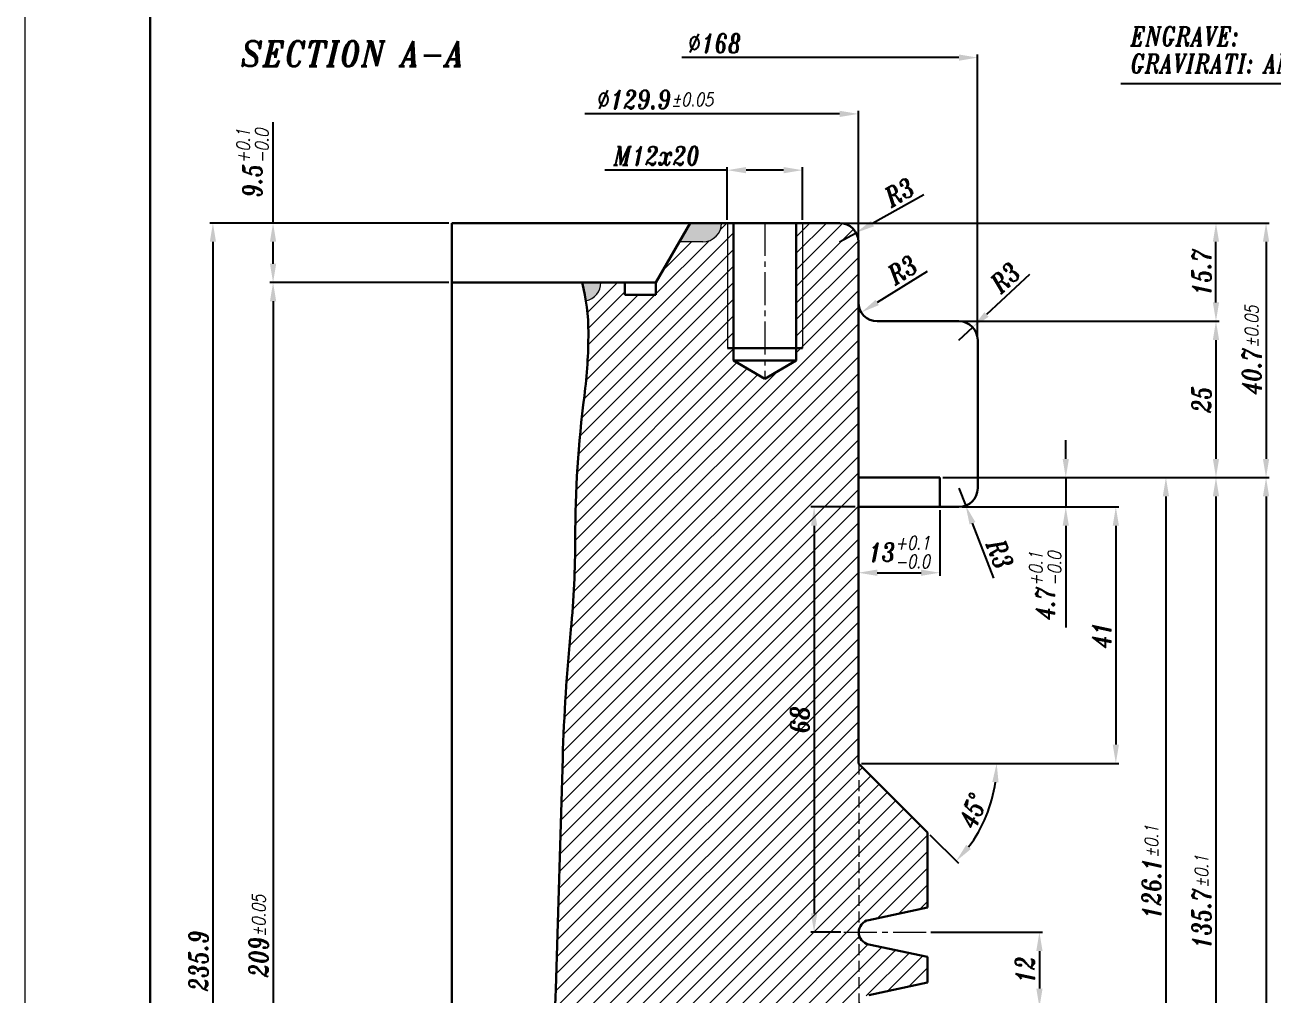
# Model space of a CAD drawing. Extents: x 459 to 1019, y 12 to 613.
# Drawn here: x 459.4 to 658.8, y 230.7 to 385.8 of the extents above; entities that cross this region are included whole.
import ezdxf
from ezdxf import colors
from ezdxf.entities.mleader import LeaderData, LeaderLine
from ezdxf.math import Vec2, Vec3

# ---------------------------------------------------------------- set-up
doc = ezdxf.new("R2010")
doc.units = 0
doc.header["$LTSCALE"] = 7
doc.header["$MEASUREMENT"] = 0
doc.linetypes.add('CENTER2', pattern=[1.125, 0.75, -0.125, 0.125, -0.125])
doc.linetypes.add('HIDDEN', pattern=[0.375, 0.25, -0.125])
doc.layers.get('0').update_dxf_attribs({"linetype": 'CONTINUOUS', "lineweight": 15})
for name, color, linetype, lineweight in [('1', 1, 'CENTER2', 15), ('2', 2, 'HIDDEN', 15), ('3', 3, 'CONTINUOUS', 30), ('8', 252, 'CONTINUOUS', 15), ('ENGLISH', 252, 'CONTINUOUS', 18)]:
    doc.layers.add(name, color=color, linetype=linetype, lineweight=lineweight)
doc.styles.add('ITALICT', font='ITALICT.shx', dxfattribs={"width": 0.8, "height": 3})
doc.styles.get("Standard").update_dxf_attribs({"font": 'isocp.shx', "height": 3})
doc.dimstyles.get("Standard").update_dxf_attribs({"dimtxt": 3, "dimasz": 3, "dimexe": 0.5, "dimexo": 0.5, "dimgap": 0.8, "dimtad": 1, "dimdsep": 46, "dimtxsty": 'ITALICT', "dimcen": 0.09, "dimazin": 2, "dimtfac": 1, "dimtmove": 0, "dimatfit": 3, "dimfxl": 1, "dimtolj": 1, "dimtzin": 0, "dimarcsym": 0})

# ---------------------------------------------------------------- blocks, each defined once
blk = doc.blocks.new('*D17')
at = {"color": 0, "lineweight": -2, "transparency": 16777216}
for p, q in [((605.58, 308.22), (605.58, 297.71)), ((595.58, 298.21), (602.58, 298.21))]:
    blk.add_line(p, q, dxfattribs=at)
at = {"color": 0, "transparency": 16777216}
for points in [[(595.58, 298.71), (595.58, 297.71), (592.58, 298.21)], [(602.58, 298.71), (602.58, 297.71), (605.58, 298.21)]]:
    blk.add_solid(points, dxfattribs=at)
at = {"color": 0, "transparency": 16777216, "insert": (599.08, 301.5), "char_height": 3, "attachment_point": 5, "style": 'ITALICT'}
blk.add_mtext('\\A1;13{}{\\H0.71x;\\C3;\\S+0.1^ -0.0;}', dxfattribs=at)
blk = doc.blocks.new('*D18')
at = {"color": 0, "lineweight": -2, "transparency": 16777216}
for p, q in [((625.71, 316.42), (625.71, 319.42)), ((606.08, 313.42), (626.21, 313.42)), ((625.71, 313.42), (625.71, 308.72)), ((609.13, 308.72), (626.21, 308.72)), ((625.71, 305.72), (625.71, 289.45))]:
    blk.add_line(p, q, dxfattribs=at)
at = {"color": 0, "transparency": 16777216}
for points in [[(625.21, 316.42), (626.21, 316.42), (625.71, 313.42)], [(625.21, 305.72), (626.21, 305.72), (625.71, 308.72)]]:
    blk.add_solid(points, dxfattribs=at)
at = {"color": 0, "transparency": 16777216, "insert": (622.43, 296.09), "char_height": 3, "attachment_point": 5, "rotation": 90, "style": 'ITALICT'}
blk.add_mtext('\\A1;4.7{}{\\H0.71x;\\C3;\\S+0.1^ -0.0;}', dxfattribs=at)
blk = doc.blocks.new('*D19')
at = {"color": 0, "lineweight": -2, "transparency": 16777216}
for p, q in [((590.08, 354.12), (658.21, 354.12)), ((657.71, 351.12), (657.71, 316.42)), ((606.08, 313.42), (658.21, 313.42))]:
    blk.add_line(p, q, dxfattribs=at)
at = {"color": 0, "transparency": 16777216}
for points in [[(657.21, 351.12), (658.21, 351.12), (657.71, 354.12)], [(657.21, 316.42), (658.21, 316.42), (657.71, 313.42)]]:
    blk.add_solid(points, dxfattribs=at)
at = {"color": 0, "transparency": 16777216, "insert": (655.41, 333.77), "char_height": 3, "attachment_point": 5, "rotation": 90, "style": 'ITALICT'}
blk.add_mtext('\\A1;40.7{}{\\H0.71x;\\C3;%%p0.05}', dxfattribs=at)
blk = doc.blocks.new('*D20')
at = {"color": 0, "lineweight": -2, "transparency": 16777216}
for p, q in [((609.13, 308.72), (634.21, 308.72)), ((633.71, 305.72), (633.71, 270.72)), ((593.08, 267.72), (634.21, 267.72))]:
    blk.add_line(p, q, dxfattribs=at)
at = {"color": 0, "transparency": 16777216}
for points in [[(633.21, 305.72), (634.21, 305.72), (633.71, 308.72)], [(633.21, 270.72), (634.21, 270.72), (633.71, 267.72)]]:
    blk.add_solid(points, dxfattribs=at)
at = {"color": 0, "transparency": 16777216, "insert": (631.41, 288.22), "char_height": 3, "attachment_point": 5, "rotation": 90, "style": 'ITALICT'}
blk.add_mtext('\\A1;41', dxfattribs=at)
blk = doc.blocks.new('*D21')
at = {"color": 0, "lineweight": -2, "transparency": 16777216}
for p, q in [((603.7, 267.72), (615.17, 267.72)), ((603.99, 256.32), (608.56, 251.75))]:
    blk.add_line(p, q, dxfattribs=at)
blk.add_arc((592.58, 267.72), 22.09, 322.7882, 352.2118, dxfattribs=at)
at = {"color": 0, "transparency": 16777216}
for points in [[(613.97, 264.76), (614.97, 264.69), (614.67, 267.72)], [(610.55, 254.03), (609.8, 254.69), (608.2, 252.1)]]:
    blk.add_solid(points, dxfattribs=at)
at = {"color": 0, "transparency": 16777216, "insert": (610.87, 260.15), "char_height": 3, "attachment_point": 5, "rotation": 67.5, "style": 'ITALICT'}
blk.add_mtext('\\A1;45°', dxfattribs=at)
blk = doc.blocks.new('*D22')
at = {"color": 0, "lineweight": -2, "transparency": 16777216}
for p, q in [((606.08, 313.42), (642.21, 313.42)), ((641.71, 310.42), (641.71, 190.32)), ((604.13, 187.32), (642.21, 187.32))]:
    blk.add_line(p, q, dxfattribs=at)
at = {"color": 0, "transparency": 16777216}
for points in [[(641.21, 310.42), (642.21, 310.42), (641.71, 313.42)], [(641.21, 190.32), (642.21, 190.32), (641.71, 187.32)]]:
    blk.add_solid(points, dxfattribs=at)
at = {"color": 0, "transparency": 16777216, "insert": (639.41, 250.37), "char_height": 3, "attachment_point": 5, "rotation": 90, "style": 'ITALICT'}
blk.add_mtext('\\A1;126.1{}{\\H0.71x;\\C3;%%p0.1}', dxfattribs=at)
blk = doc.blocks.new('*D23')
at = {"color": 0, "lineweight": -2, "transparency": 16777216}
for p, q in [((606.08, 313.42), (650.21, 313.42)), ((649.71, 310.42), (649.71, 180.72)), ((613.28, 177.72), (650.21, 177.72))]:
    blk.add_line(p, q, dxfattribs=at)
at = {"color": 0, "transparency": 16777216}
for points in [[(649.21, 310.42), (650.21, 310.42), (649.71, 313.42)], [(649.21, 180.72), (650.21, 180.72), (649.71, 177.72)]]:
    blk.add_solid(points, dxfattribs=at)
at = {"color": 0, "transparency": 16777216, "insert": (647.41, 245.57), "char_height": 3, "attachment_point": 5, "rotation": 90, "style": 'ITALICT'}
blk.add_mtext('\\A1;135.7{}{\\H0.71x;\\C3;%%p0.1}', dxfattribs=at)
blk = doc.blocks.new('*D76')
at = {"color": 0, "lineweight": -2, "transparency": 16777216}
for p, q in [((592.08, 308.72), (585, 308.72)), ((585.5, 305.72), (585.5, 243.72)), ((589.76, 240.72), (585, 240.72))]:
    blk.add_line(p, q, dxfattribs=at)
at = {"color": 0, "transparency": 16777216}
for points in [[(585, 305.72), (586, 305.72), (585.5, 308.72)], [(585, 243.72), (586, 243.72), (585.5, 240.72)]]:
    blk.add_solid(points, dxfattribs=at)
at = {"color": 0, "transparency": 16777216, "insert": (583.2, 274.72), "char_height": 3, "attachment_point": 5, "rotation": 90, "style": 'ITALICT'}
blk.add_mtext('\\A1;68', dxfattribs=at)
blk = doc.blocks.new('*D29')
at = {"color": 0, "lineweight": -2, "transparency": 16777216}
for p, q in [((527.13, 344.62), (498.55, 344.62)), ((499.05, 341.62), (499.05, 138.62)), ((527.13, 135.62), (498.55, 135.62))]:
    blk.add_line(p, q, dxfattribs=at)
at = {"color": 0, "transparency": 16777216}
for points in [[(498.55, 341.62), (499.55, 341.62), (499.05, 344.62)], [(498.55, 138.62), (499.55, 138.62), (499.05, 135.62)]]:
    blk.add_solid(points, dxfattribs=at)
at = {"color": 0, "transparency": 16777216, "insert": (496.75, 240.12), "char_height": 3, "attachment_point": 5, "rotation": 90, "style": 'ITALICT'}
blk.add_mtext('\\A1;209{}{\\H0.71x;\\C3;%%p0.05}', dxfattribs=at)
blk = doc.blocks.new('*D38')
at = {"color": 0, "lineweight": -2, "transparency": 16777216}
for p, q in [((527.13, 354.12), (488.94, 354.12)), ((489.44, 351.12), (489.44, 121.22)), ((527.13, 118.22), (488.94, 118.22))]:
    blk.add_line(p, q, dxfattribs=at)
at = {"color": 0, "transparency": 16777216}
for points in [[(488.94, 351.12), (489.94, 351.12), (489.44, 354.12)], [(488.94, 121.22), (489.94, 121.22), (489.44, 118.22)]]:
    blk.add_solid(points, dxfattribs=at)
at = {"color": 0, "transparency": 16777216, "insert": (487.14, 236.17), "char_height": 3, "attachment_point": 5, "rotation": 90, "style": 'ITALICT'}
blk.add_mtext('\\A1;235.9', dxfattribs=at)
blk = doc.blocks.new('*D42')
at = {"color": 0, "lineweight": -2, "transparency": 16777216}
for p, q in [((589.58, 371.58), (548.84, 371.58)), ((592.58, 351.62), (592.58, 372.08))]:
    blk.add_line(p, q, dxfattribs=at)
at = {"color": 0, "transparency": 16777216}
blk.add_solid([(589.58, 372.08), (589.58, 371.08), (592.58, 371.58)], dxfattribs=at)
at = {"color": 0, "transparency": 16777216, "insert": (560.11, 373.88), "char_height": 3, "attachment_point": 5, "style": 'ITALICT'}
blk.add_mtext('\\A1;%%c129.9{}{\\H0.71x;\\C3;%%p0.05}', dxfattribs=at)
blk = doc.blocks.new('*D43')
at = {"color": 0, "lineweight": -2, "transparency": 16777216}
for p, q in [((611.63, 335.92), (611.63, 381.08)), ((608.63, 380.58), (564.38, 380.58))]:
    blk.add_line(p, q, dxfattribs=at)
at = {"color": 0, "transparency": 16777216}
blk.add_solid([(608.63, 381.08), (608.63, 380.08), (611.63, 380.58)], dxfattribs=at)
at = {"color": 0, "transparency": 16777216, "insert": (569.63, 382.88), "char_height": 3, "attachment_point": 5, "style": 'ITALICT'}
blk.add_mtext('\\A1;%%c168', dxfattribs=at)
blk = doc.blocks.new('*D52')
at = {"color": 0, "lineweight": -2, "transparency": 16777216}
for p, q in [((499.05, 354.12), (499.05, 370.28)), ((527.13, 354.12), (498.55, 354.12)), ((499.05, 347.62), (499.05, 351.12)), ((527.13, 344.62), (498.55, 344.62))]:
    blk.add_line(p, q, dxfattribs=at)
at = {"color": 0, "transparency": 16777216}
for points in [[(498.55, 351.12), (499.55, 351.12), (499.05, 354.12)], [(498.55, 347.62), (499.55, 347.62), (499.05, 344.62)]]:
    blk.add_solid(points, dxfattribs=at)
at = {"color": 0, "transparency": 16777216, "insert": (495.76, 363.7), "char_height": 3, "attachment_point": 5, "rotation": 90, "style": 'ITALICT'}
blk.add_mtext('\\A1;9.5{}{\\H0.71x;\\C3;\\S+0.1^ -0.0;}', dxfattribs=at)
blk = doc.blocks.new('*D53')
at = {"color": 0, "lineweight": -2, "transparency": 16777216}
for p, q in [((608.63, 311.72), (609.72, 308.92)), ((614.19, 297.36), (610.8, 306.13))]:
    blk.add_line(p, q, dxfattribs=at)
at = {"color": 0, "transparency": 16777216}
blk.add_solid([(611.27, 306.31), (610.33, 305.94), (609.72, 308.92)], dxfattribs=at)
at = {"color": 0, "transparency": 16777216, "insert": (615.18, 301.17), "char_height": 3, "attachment_point": 5, "rotation": 291.1521, "style": 'ITALICT'}
blk.add_mtext('\\A1;R3', dxfattribs=at)
blk = doc.blocks.new('*D54')
at = {"color": 0, "lineweight": -2, "transparency": 16777216}
for p, q in [((606.08, 313.42), (658.21, 313.42)), ((657.71, 310.42), (657.71, 121.22)), ((596.28, 118.22), (658.21, 118.22))]:
    blk.add_line(p, q, dxfattribs=at)
at = {"color": 0, "transparency": 16777216}
for points in [[(657.21, 310.42), (658.21, 310.42), (657.71, 313.42)], [(657.21, 121.22), (658.21, 121.22), (657.71, 118.22)]]:
    blk.add_solid(points, dxfattribs=at)
at = {"color": 0, "transparency": 16777216, "insert": (655.41, 215.82), "char_height": 3, "attachment_point": 5, "rotation": 90, "style": 'ITALICT'}
blk.add_mtext('\\A1;195.2', dxfattribs=at)
blk = doc.blocks.new('*D55')
at = {"color": 0, "lineweight": -2, "transparency": 16777216}
for p, q in [((604.13, 240.72), (622, 240.72)), ((621.5, 237.72), (621.5, 231.72)), ((604.13, 228.72), (622, 228.72))]:
    blk.add_line(p, q, dxfattribs=at)
at = {"color": 0, "transparency": 16777216}
for points in [[(621, 237.72), (622, 237.72), (621.5, 240.72)], [(621, 231.72), (622, 231.72), (621.5, 228.72)]]:
    blk.add_solid(points, dxfattribs=at)
at = {"color": 0, "transparency": 16777216, "insert": (619.2, 234.72), "char_height": 3, "attachment_point": 5, "rotation": 90, "style": 'ITALICT'}
blk.add_mtext('\\A1;12', dxfattribs=at)
blk = doc.blocks.new('*D69')
at = {"color": 0, "lineweight": -2, "transparency": 16777216}
for p, q in [((571.63, 354.62), (571.63, 363.08)), ((583.63, 354.62), (583.63, 363.08)), ((571.63, 362.58), (552.06, 362.58)), ((580.63, 362.58), (574.63, 362.58))]:
    blk.add_line(p, q, dxfattribs=at)
at = {"color": 0, "transparency": 16777216}
for points in [[(574.63, 363.08), (574.63, 362.08), (571.63, 362.58)], [(580.63, 363.08), (580.63, 362.08), (583.63, 362.58)]]:
    blk.add_solid(points, dxfattribs=at)
at = {"color": 0, "transparency": 16777216, "insert": (560.35, 364.88), "char_height": 3, "attachment_point": 5, "style": 'ITALICT'}
blk.add_mtext('\\A1;M12x20', dxfattribs=at)
blk = doc.blocks.new('*D87')
at = {"color": 0, "lineweight": -2, "transparency": 16777216}
for p, q in [((619.94, 345.88), (613.04, 339.5)), ((608.63, 335.42), (610.84, 337.46))]:
    blk.add_line(p, q, dxfattribs=at)
at = {"color": 0, "transparency": 16777216}
blk.add_solid([(612.7, 339.86), (613.38, 339.13), (610.84, 337.46)], dxfattribs=at)
at = {"color": 0, "transparency": 16777216, "insert": (616.03, 345.4), "char_height": 3, "attachment_point": 5, "rotation": 42.786, "style": 'ITALICT'}
blk.add_mtext('\\A1;R3', dxfattribs=at)
blk = doc.blocks.new('*D99')
at = {"color": 0, "linetype": 'ByBlock', "lineweight": -2, "transparency": 16777216}
blk.add_line((603.56, 346.4), (595.58, 341.42), dxfattribs=at)
at = {"color": 0, "transparency": 16777216}
blk.add_solid([(595.32, 341.85), (595.85, 341), (593.04, 339.83)], dxfattribs=at)
at = {"color": 0, "transparency": 16777216, "insert": (599.62, 346.66), "char_height": 3, "attachment_point": 5, "rotation": 31.9984, "style": 'ITALICT'}
blk.add_mtext('\\A1;R3', dxfattribs=at)
blk = doc.blocks.new('*D100')
at = {"color": 0, "linetype": 'ByBlock', "lineweight": -2, "transparency": 16777216}
for p, q in [((603.04, 358.61), (594.83, 354.04)), ((589.58, 351.12), (592.21, 352.58))]:
    blk.add_line(p, q, dxfattribs=at)
at = {"color": 0, "transparency": 16777216}
blk.add_solid([(594.58, 354.48), (595.07, 353.6), (592.21, 352.58)], dxfattribs=at)
at = {"color": 0, "transparency": 16777216, "insert": (599.12, 359.07), "char_height": 3, "attachment_point": 5, "rotation": 29.1106, "style": 'ITALICT'}
blk.add_mtext('\\A1;R3', dxfattribs=at)
blk = doc.blocks.new('*D101')
at = {"color": 0, "linetype": 'ByBlock', "lineweight": -2, "transparency": 16777216}
for p, q in [((609.13, 338.42), (650.21, 338.42)), ((649.71, 335.42), (649.71, 316.42)), ((606.08, 313.42), (650.21, 313.42))]:
    blk.add_line(p, q, dxfattribs=at)
at = {"color": 0, "transparency": 16777216}
for points in [[(649.21, 335.42), (650.21, 335.42), (649.71, 338.42)], [(649.21, 316.42), (650.21, 316.42), (649.71, 313.42)]]:
    blk.add_solid(points, dxfattribs=at)
at = {"color": 0, "transparency": 16777216, "insert": (647.41, 325.92), "char_height": 3, "attachment_point": 5, "rotation": 90, "style": 'ITALICT'}
blk.add_mtext('\\A1;25', dxfattribs=at)
blk = doc.blocks.new('*D102')
at = {"color": 0, "linetype": 'ByBlock', "lineweight": -2, "transparency": 16777216}
for p, q in [((590.08, 354.12), (650.21, 354.12)), ((649.71, 341.42), (649.71, 351.12)), ((609.13, 338.42), (650.21, 338.42))]:
    blk.add_line(p, q, dxfattribs=at)
at = {"color": 0, "transparency": 16777216}
for points in [[(649.21, 351.12), (650.21, 351.12), (649.71, 354.12)], [(649.21, 341.42), (650.21, 341.42), (649.71, 338.42)]]:
    blk.add_solid(points, dxfattribs=at)
at = {"color": 0, "transparency": 16777216, "insert": (647.41, 346.27), "char_height": 3, "attachment_point": 5, "rotation": 90, "style": 'ITALICT'}
blk.add_mtext('\\A1;15.7', dxfattribs=at)

msp = doc.modelspace()

# ---------------------------------------------------------------- hatches: boundary and pattern name
h = msp.add_hatch(color=256)
h.dxf.hatch_style = 1
h.paths.add_polyline_path([(565.7189, 354.121), (563.9868, 351.121), (567.7189, 351.121, 0.41421356), (570.7189, 354.121)])
h = msp.add_hatch(color=256)
h.dxf.hatch_style = 1
h.paths.add_polyline_path([(551.434, 344.621), (548.434, 344.621, -0.02308923), (549.0375, 341.6824, 0.35606101)])
at = {"layer": '8'}
h = msp.add_hatch(dxfattribs=at)
h.set_pattern_fill('ANSI31', color=256, scale=15)
h.paths.add_polyline_path([(603.634, 236.7633), (594.2182, 238.7647, -0.80978403), (594.2182, 242.6773), (603.634, 244.6787), (603.634, 256.671), (592.584, 267.721), (592.584, 351.121, 0.41421356), (589.584, 354.121), (583.634, 354.121), (583.634, 334.121), (582.634, 334.121), (582.634, 332.121), (577.634, 329.2343), (572.634, 332.121), (572.634, 334.121), (571.634, 334.121), (571.634, 354.121), (570.7189, 354.121, -0.41421356), (567.7189, 351.121), (563.9868, 351.121), (560.234, 344.621), (560.234, 342.621), (555.234, 342.621), (555.234, 344.621), (551.434, 344.621, -0.35606101), (549.0375, 341.6824, -0.0391123), (549.434, 336.621, -0.03178603), (548.7887, 326.4803, 0.03178603), (547.334, 303.621, -0.02418905), (546.6327, 289.1331, 0.01675566), (545.334, 268.621), (544.234, 231.621, -0.02083593), (542.7447, 210.794, 0.02201802), (541.834, 197.621), (540.359, 138.6209, -0.41177511), (543.334, 135.621), (551.634, 135.621), (551.634, 141.621), (552.134, 192.521), (554.634, 193.9644), (557.134, 192.521), (557.134, 141.621), (557.634, 141.621), (557.634, 132.521), (572.884, 132.521), (572.884, 128.2089), (565.284, 123.821), (565.284, 118.221), (595.784, 118.221, 0.41421356), (597.784, 120.221), (597.784, 173.721), (583.784, 173.721), (583.784, 174.471), (582.784, 174.471), (580.9077, 177.721), (582.784, 180.971), (583.784, 180.971), (583.784, 181.721), (597.784, 181.721), (597.784, 182.221), (597.784, 187.321), (603.634, 187.321), (603.634, 200.7633), (594.2182, 202.7647, -0.80978403), (594.2182, 206.6773), (603.634, 208.6787), (603.634, 212.7633), (594.2182, 214.7647, -0.80978403), (594.2182, 218.6773), (603.634, 220.6787), (603.634, 224.7633), (594.2182, 226.7647, -0.80978403), (594.2182, 230.6773), (603.634, 232.6787)])
h.paths.add_polyline_path([(552.134, 141.621), (551.634, 141.621), (551.634, 135.621), (552.134, 135.621)], flags=17)
h.paths.add_polyline_path([(557.634, 141.621), (557.134, 141.621), (557.134, 132.521), (557.634, 132.521)], flags=17)
h.paths.add_polyline_path([(552.134, 192.521), (551.634, 141.621), (552.134, 141.621)], flags=17)
h.paths.add_polyline_path([(597.784, 174.471), (583.784, 174.471), (583.784, 173.721), (597.784, 173.721)], flags=17)
h.paths.add_polyline_path([(597.784, 181.721), (583.784, 181.721), (583.784, 180.971), (597.784, 180.971)], flags=17)
h.paths.add_polyline_path([(583.634, 354.121), (582.634, 354.121), (582.634, 334.121), (583.634, 334.121)], flags=17)
h.paths.add_polyline_path([(572.634, 354.121), (571.634, 354.121), (571.634, 334.121), (572.634, 334.121)], flags=17)
h.paths.add_polyline_path([(585.4512, 271.9139), (585.4512, 277.5282), (580.9512, 277.5282), (580.9512, 271.9139)], flags=24)
h.paths.add_polyline_path([(563.3395, 222.7657), (573.7537, 222.7657), (573.7537, 227.2657), (563.3395, 227.2657)], flags=24)
h.paths.add_polyline_path([(583.1902, 208.0629), (588.201, 211.8815), (585.4734, 215.4607), (580.4626, 211.6421)], flags=24)
h.paths.add_polyline_path([(563.184, 199.5821), (568.9126, 199.5821), (568.9126, 204.0821), (563.184, 204.0821)], flags=24)
h.paths.add_polyline_path([(576.5071, 174.3425), (576.5071, 181.0996), (572.0071, 181.0996), (572.0071, 174.3425)], flags=24)
h.paths.add_polyline_path([(586.594, 165.5305), (591.7512, 165.5305), (591.7512, 170.0305), (586.594, 170.0305)], flags=24)
h.paths.add_polyline_path([(587.6483, 158.4781), (592.9198, 158.4781), (592.9198, 162.9781), (587.6483, 162.9781)], flags=24)
h.paths.add_polyline_path([(564.6277, 159.7139), (564.6277, 165.3282), (560.1277, 165.3282), (560.1277, 159.7139)], flags=24)
h.paths.add_polyline_path([(581.8826, 129.002), (583.7498, 122.0335), (588.0964, 123.1982), (586.2292, 130.1666)], flags=24)
h.paths.add_polyline_path([(595.7269, 197.2126), (600.5412, 197.2126), (600.5412, 201.7126), (595.7269, 201.7126)], flags=24)

# ---------------------------------------------------------------- linework, layer by layer
for p, q in [((459.4079, 612.9628), (459.4079, 12.3608)), ((571.634, 354.121), (571.634, 334.121)), ((583.634, 354.121), (583.634, 334.121)), ((567.7189, 351.121), (563.9868, 351.121))]:
    msp.add_line(p, q)
for centre, start in [((567.7189, 354.121), 270), ((548.434, 344.621), 281.604672)]:
    msp.add_arc(centre, 3, start, 0)
at = {"layer": '1'}
for p, q in [((577.634, 354.121), (577.634, 329.2343)), ((590.2563, 240.721), (603.634, 240.721))]:
    msp.add_line(p, q, dxfattribs=at)
at = {"layer": '2'}
msp.add_line((592.634, 267.671), (592.634, 155.771), dxfattribs=at)
at = {"layer": '3'}
for p, q in [((479.4079, 607.9628), (479.4079, 17.3608)), ((527.634, 354.121), (527.634, 118.221)), ((527.634, 354.121), (589.584, 354.121)), ((560.234, 344.621), (565.7189, 354.121)), ((572.634, 354.121), (572.634, 332.121)), ((582.634, 354.121), (582.634, 332.121)), ((592.584, 351.121), (592.584, 267.721)), ((527.634, 344.621), (560.234, 344.621)), ((555.234, 342.621), (555.234, 344.621)), ((560.234, 344.621), (560.234, 342.621)), ((560.234, 342.621), (555.234, 342.621)), ((595.584, 338.421), (608.634, 338.421)), ((611.634, 335.421), (611.634, 311.721)), ((571.634, 334.121), (583.634, 334.121)), ((572.634, 332.121), (582.634, 332.121)), ((572.634, 332.121), (577.634, 329.2343)), ((582.634, 332.121), (577.634, 329.2343)), ((592.584, 313.421), (605.584, 313.421)), ((605.584, 313.421), (605.584, 308.721)), ((592.584, 308.721), (608.634, 308.721)), ((544.234, 231.621), (545.334, 268.621)), ((592.584, 267.721), (603.634, 256.671)), ((603.634, 256.671), (603.634, 244.6787)), ((594.2182, 242.6773), (603.634, 244.6787)), ((594.2182, 238.7647), (603.634, 236.7633)), ((603.634, 236.7633), (603.634, 232.6787)), ((594.2182, 230.6773), (603.634, 232.6787))]:
    msp.add_line(p, q, dxfattribs=at)
for centre, radius, start, end in [((589.584, 351.121), 3, 0, 90), ((516.934, 336.621), 32.5, 0, 14.250033), ((595.584, 341.421), 3, 180, 270), ((608.634, 335.421), 3, 0, 90), ((469.434, 336.621), 80, 352.717629, 0), ((727.6698, 303.621), 180.3357, 172.717629, 180), ((608.634, 311.721), 3, 270, 0), ((397.334, 303.621), 150, 354.45736, 0), ((851.9437, 259.5056), 306.7452, 174.45736, 178.297114), ((594.634, 240.721), 2, 102, 258), ((293.7046, 239.0692), 250.6401, 353.522561, 358.297114)]:
    msp.add_arc(centre, radius, start, end, dxfattribs=at)

# ---------------------------------------------------------------- texts
at = {"style": 'ITALICT', "width": 0.8}
msp.add_text('GRAVIRATI: AMBER 500ml ', height=3, dxfattribs=at).set_placement((636.0654, 378.1176))
at = {"layer": 'ENGLISH', "style": 'ITALICT', "width": 0.8}
msp.add_text('ENGRAVE:', height=3, dxfattribs=at).set_placement((636.0597, 382.4806))
at = {"layer": 'ENGLISH', "linetype": 'Continuous', "style": 'ITALICT', "width": 0.9}
msp.add_text('SECTION A-A', height=4, dxfattribs=at).set_placement((493.839, 379.1841))

# ---------------------------------------------------------------- dimensions: what is measured, and where the dimension line sits
for base, p1, p2, text, override, picture, middle in [((527.634, 380.5802), (611.634, 335.421), (527.634, 354.121), '%%c<>', {"dimlfac": 2, "dimse2": 1, "dimsd2": 1, "dimtmove": 0}, '*D43', (569.634, 380.5802)), ((527.634, 371.5802), (592.584, 351.121), (527.634, 354.121), '%%c<>{}{\\H0.71x;\\C3;%%p0.05}', {"dimlfac": 2, "dimse2": 1, "dimsd2": 1, "dimtp": 0.05, "dimtm": 0.05, "dimtdec": 2, "dimtmove": 0, "dimtzin": 0}, '*D42', (560.109, 371.5802)), ((583.634, 362.5802), (571.634, 354.121), (583.634, 354.121), 'M<>x20', {"dimtmove": 0}, '*D69', (560.3483, 362.5802))]:
    dim = msp.add_linear_dim(base=base, p1=p1, p2=p2, text=text, dimstyle='Standard', override=override)
    dim.commit()
    dim.dimension.update_dxf_attribs({"geometry": picture, "text_midpoint": middle, "dimtype": 160})
for base, p1, p2, text, override, picture, middle in [((499.0466, 354.121), (527.634, 344.621), (527.634, 354.121), '<>{}{\\H0.71x;\\C3;\\S+0.1^ -0.0;}', {"dimtp": 0.1, "dimtm": 0, "dimtdec": 1, "dimtzin": 0}, '*D52', (495.7616, 363.6993)), ((657.7137, 313.421), (589.584, 354.121), (605.584, 313.421), '<>{}{\\H0.71x;\\C3;%%p0.05}', {"dimtp": 0.05, "dimtm": 0.05, "dimtdec": 2, "dimtzin": 0}, '*D19', (655.4137, 333.771))]:
    dim = msp.add_linear_dim(base=base, p1=p1, p2=p2, angle=90, text=text, dimstyle='Standard', override=override)
    dim.commit()
    dim.dimension.update_dxf_attribs({"geometry": picture, "text_midpoint": middle})
dim = msp.add_radius_dim(center=(589.584, 351.121), mpoint=(592.2051, 352.5805), dimstyle='Standard', override={"dimarcsym": 1})
dim.commit()
dim.dimension.update_dxf_attribs({"geometry": '*D100', "text_midpoint": (599.124, 359.0658)})
dim = msp.add_linear_dim(base=(489.4387, 118.221), p1=(527.634, 354.121), p2=(527.634, 118.221), angle=90, dimstyle='Standard')
dim.commit()
dim.dimension.update_dxf_attribs({"geometry": '*D38', "text_midpoint": (489.4387, 236.171), "dimtype": 160})
for base, p2, picture, middle in [((649.7137, 354.121), (589.584, 354.121), '*D102', (647.4137, 346.271)), ((649.7137, 313.421), (605.584, 313.421), '*D101', (647.4137, 325.921))]:
    dim = msp.add_linear_dim(base=base, p1=(608.634, 338.421), p2=p2, angle=90, dimstyle='Standard', override={"dimarcsym": 1})
    dim.commit()
    dim.dimension.update_dxf_attribs({"geometry": picture, "text_midpoint": middle})
dim = msp.add_radius_dim(center=(595.584, 341.421), mpoint=(593.0399, 339.8313), dimstyle='Standard', override={"dimarcsym": 1})
dim.commit()
dim.dimension.update_dxf_attribs({"geometry": '*D99', "text_midpoint": (600.842, 344.7064), "dimtype": 164})
for center, mpoint, picture, middle in [((608.634, 335.421), (610.8357, 337.4588), '*D87', (616.0253, 345.396)), ((608.634, 311.721), (609.7166, 308.9232), '*D53', (615.1814, 301.1729))]:
    dim = msp.add_radius_dim(center=center, mpoint=mpoint, dimstyle='Standard')
    dim.commit()
    dim.dimension.update_dxf_attribs({"geometry": picture, "text_midpoint": middle})
for base, p1, p2, text, override, picture, middle in [((499.0466, 135.621), (527.634, 344.621), (527.634, 135.621), '<>{}{\\H0.71x;\\C3;%%p0.05}', {"dimtp": 0.05, "dimtm": 0.05}, '*D29', (499.0466, 240.121)), ((625.7137, 308.721), (605.584, 313.421), (608.634, 308.721), '<>{}{\\H0.71x;\\C3;\\S+0.1^ -0.0;}', {"dimtp": 0.1, "dimtm": 0, "dimtdec": 1, "dimtmove": 0, "dimtzin": 0}, '*D18', (625.7137, 296.0856)), ((641.7137, 187.321), (605.584, 313.421), (603.634, 187.321), '<>{}{\\H0.71x;\\C3;%%p0.1}', {"dimtp": 0.1, "dimtm": 0.1, "dimtdec": 1, "dimtmove": 0, "dimtzin": 0}, '*D22', (641.7137, 250.371)), ((649.7137, 177.721), (605.584, 313.421), (612.784, 177.721), '<>{}{\\H0.71x;\\C3;%%p0.1}', {"dimtol": 0, "dimlim": 0, "dimtp": 0, "dimtm": 0, "dimtfac": 1, "dimtdec": 2, "dimtmove": 0, "dimtolj": 1, "dimtzin": 0}, '*D23', (649.7137, 245.571))]:
    dim = msp.add_linear_dim(base=base, p1=p1, p2=p2, angle=90, text=text, dimstyle='Standard', override=override)
    dim.commit()
    dim.dimension.update_dxf_attribs({"geometry": picture, "text_midpoint": middle, "dimtype": 160})
for base, p1, p2, picture, middle in [((657.7137, 118.221), (605.584, 313.421), (595.784, 118.221), '*D54', (657.7137, 215.821)), ((633.7137, 267.721), (608.634, 308.721), (592.584, 267.721), '*D20', (633.7137, 288.221))]:
    dim = msp.add_linear_dim(base=base, p1=p1, p2=p2, angle=90, dimstyle='Standard', override={"dimtmove": 0})
    dim.commit()
    dim.dimension.update_dxf_attribs({"geometry": picture, "text_midpoint": middle, "dimtype": 160})
for base, p1, p2, picture, middle in [((585.5012, 240.721), (592.584, 308.721), (590.2563, 240.721), '*D76', (583.2012, 274.721)), ((621.4964, 228.721), (603.634, 240.721), (603.634, 228.721), '*D55', (619.1964, 234.721))]:
    dim = msp.add_linear_dim(base=base, p1=p1, p2=p2, angle=90, dimstyle='Standard')
    dim.commit()
    dim.dimension.update_dxf_attribs({"geometry": picture, "text_midpoint": middle})
dim = msp.add_linear_dim(base=(605.584, 298.2107), p1=(592.584, 298.2107), p2=(605.584, 308.721), text='<>{}{\\H0.71x;\\C3;\\S+0.1^ -0.0;}', dimstyle='Standard', override={"dimtp": 0.1, "dimtm": 0, "dimtdec": 1, "dimtzin": 0})
dim.commit()
dim.dimension.update_dxf_attribs({"geometry": '*D17', "text_midpoint": (599.084, 301.4957)})
dim = msp.add_angular_dim_2l(base=(611.7122, 256.6774), line1=((592.584, 267.721), (603.1968, 267.721)), line2=((592.584, 267.721), (603.634, 256.671)), dimstyle='Standard')
dim.commit()
dim.dimension.update_dxf_attribs({"geometry": '*D21', "text_midpoint": (610.8651, 260.1488)})

# ---------------------------------------------------------------- leaders
ml = msp.add_multileader_mtext('Standard')
ml.set_content('', color=256)
ml.set_leader_properties()
ml.build(insert=Vec2(0, 0))
ml.multileader.update_dxf_attribs({"text_right_attachment_type": 6, "dogleg_length": 0.36, "arrow_head_size": 3})
ctx = ml.context
ctx.base_point, ctx.arrow_head_size, ctx.plane_origin = Vec3(632.5119, 378.4103), 3, Vec3(731.5598, 324.4181)
ctx.right_attachment, ctx.text_align_type = 6, 2
notes = []
notes.append((ctx, [(0, (1, 1, 0), (698.1253, 376.4103), (-1, 0), 61.6133, [(0, [(704.7848, 354.121)], 0, [])])]))
ctx.mtext.insert, ctx.mtext.alignment, ctx.mtext.flow_direction = Vec3(634.5119, 380.4103), 3, 5
for ctx, leaders in notes:
    for number, flags, end, landing, length, lines in leaders:
        leader = LeaderData()
        leader.index, (leader.has_last_leader_line, leader.has_dogleg_vector, leader.attachment_direction) = number, flags
        leader.last_leader_point, leader.dogleg_vector, leader.dogleg_length = Vec3(end), Vec3(landing), length
        for number, points, colour, breaks in lines:
            line = LeaderLine()
            line.index, line.vertices, line.color, line.breaks = number, Vec3.list(points), colors.encode_raw_color(colour), breaks
            leader.lines.append(line)
        ctx.leaders.append(leader)

doc.saveas('drawing.dxf')
